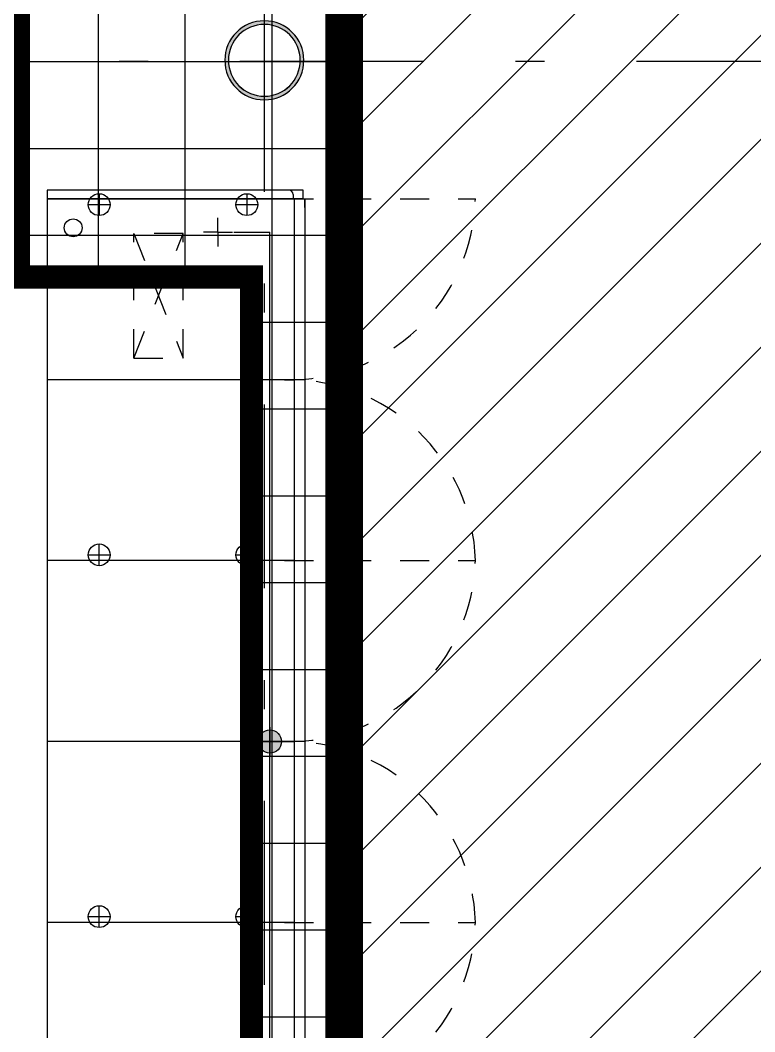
# Model space of a CAD drawing. Header units: millimetres. Extents: x -77 to 207, y -160 to 187.
# Drawn here: x -32.67 to -30.132, y 11.348 to 14.843 of the extents above; entities that cross this region are included whole.
import ezdxf
from ezdxf.xclip import XClip

# ---------------------------------------------------------------- set-up
doc = ezdxf.new("R2010")
doc.units = ezdxf.units.MM
doc.header["$LTSCALE"] = 0.1
for name, pattern in [('X REF - ANELO INST bind$0$X REF - ANELO$0$DASHDOT2', [12.7, 6.35, -3.175, 0, -3.175]), ('X REF - ANELO INST bind$0$X REF - ANELO$0$DASHED2', [0.375, 0.25, -0.125]), ('X REF - ANELO INST bind$0$X REF - ANELO$0$TRATTEGGIATA2', [0.375, 0.25, -0.125])]:
    doc.linetypes.add(name, pattern=pattern)
for name, color, linetype in [('C01 Foil blanco', 30, 'Continuous'), ('C02 PRY comun', 191, 'Continuous'), ('X REF - ANELO INST bind$0$X REF - ANELO$0$E-EXHIBIDORAS', 8, 'Continuous'), ('X REF - ANELO INST bind$0$X REF - ANELO$0$MET-COLUMNA METALICA', 7, 'Continuous'), ('X REF - ANELO INST bind$0$X REF - ANELO$0$MET-EJE CABRIADAS', 8, 'X REF - ANELO INST bind$0$X REF - ANELO$0$DASHDOT2')]:
    doc.layers.add(name, color=color, linetype=linetype)
pattern_1 = [(45, (0, 0), (-0.179605122421383, 0.1796051224213831), [])]

# ---------------------------------------------------------------- blocks, each defined once
blk = doc.blocks.new('X REF - ANELO INST bind$0$X REF - ANELO$0$CMET REDONDA')
at = {"layer": 'X REF - ANELO INST bind$0$X REF - ANELO$0$MET-COLUMNA METALICA'}
h = blk.add_hatch(color=256, dxfattribs=at)
h.paths.add_polyline_path([(4.365574568510056e-11, 0.1240770271979272), (4.365574568510056e-11, 0.1365770271950169, -0.4142135623730982), (0.1365000000369037, 7.702718721702695e-05), (0.124000000039814, 7.702718721702695e-05, 0.4142135623730935)])
h.paths.add_polyline_path([(4.365574568510056e-11, -0.1364229728060309), (4.365574568510056e-11, -0.1239229728089413, 0.4142135623730935), (0.124000000039814, 7.702718721702695e-05), (0.1365000000369037, 7.702718721702695e-05, -0.4142135623730982)])
h.paths.add_polyline_path([(4.365574568510056e-11, -0.1239229728089413), (4.365574568510056e-11, -0.1364229728060309, -0.4142135623730982), (-0.1364999999495922, 7.702718721702695e-05), (-0.1239999999525025, 7.702718721702695e-05, 0.4142135623730935)])
h.paths.add_polyline_path([(4.365574568510056e-11, 0.1365770271950169), (4.365574568510056e-11, 0.1240770271979272, 0.4142135623730935), (-0.1239999999525025, 7.702718721702695e-05), (-0.1364999999495922, 7.702718721702695e-05, -0.4142135623730982)])
h = blk.add_hatch(color=256, dxfattribs=at)
h.paths.add_polyline_path([(0, 0.1239999999961583), (0, 0.1364999999932479, -0.4142135623730982), (0.1365000000077998, 0), (0.1239999999961583, 0, 0.4142135623730935)])
h.paths.add_polyline_path([(0, -0.1365000000077998), (0, -0.1240000000107102, 0.4142135623730935), (0.1239999999961583, 0), (0.1365000000077998, 0, -0.4142135623730982)])
h.paths.add_polyline_path([(0, -0.1240000000107102), (0, -0.1365000000077998, -0.4142135623730982), (-0.1364999999932479, 0), (-0.1239999999961583, 0, 0.4142135623730935)])
h.paths.add_polyline_path([(0, 0.1364999999932479), (0, 0.1239999999961583, 0.4142135623730935), (-0.1239999999961583, 0), (-0.1364999999932479, 0, -0.4142135623730982)])
for centre, radius in [((4.365574568510056e-11, 7.702718721702695e-05), 0.1365), ((0, 0), 0.1365), ((4.365574568510056e-11, 7.702718721702695e-05), 0.124), ((0, 0), 0.124)]:
    blk.add_circle(centre, radius, dxfattribs=at)
blk = doc.blocks.new('X REF - ANELO INST bind$0$X REF - ANELO$0$lateral derecho')
at = {"layer": 'X REF - ANELO INST bind$0$X REF - ANELO$0$E-EXHIBIDORAS'}
for p, q in [((412153.1617811919, 429715.2510672538), (412153.1617811953, 430550.2510672531)), ((412153.1617811949, 429665.2510672533), (412153.1617811949, 430550.2510672531)), ((412153.1617811949, 430550.2510672531), (412153.1617811949, 429700.2510672533)), ((412153.1617811946, 430550.2510672531), (412153.1617811946, 429700.2510672533)), ((412183.1617811951, 430550.2510672531), (412153.1617811953, 430550.2510672531)), ((412153.1617811953, 430550.2510672531), (412153.1617811953, 429700.2510672533)), ((412183.1617811946, 429665.2510672533), (412183.1617811946, 430550.2510672531))]:
    blk.add_line(p, q, dxfattribs=at)
at = {"layer": 'X REF - ANELO INST bind$0$X REF - ANELO$0$E-EXHIBIDORAS', "linetype": 'ByBlock'}
for p, q in [((412153.1617811949, 429665.2510672533), (412153.1617811949, 430550.2510672531)), ((412183.1617811951, 429665.2510672533), (412183.1617811951, 430550.2510672531)), ((412183.1617811951, 429665.2510672533), (412183.1617811953, 430550.2510672531)), ((412183.1617811946, 429665.2510672533), (412183.1617811946, 430550.2510672531)), ((412183.1617811946, 429665.2510672533), (412183.1617811946, 429715.2510672533)), ((412168.1617811947, 429700.2510672533), (412153.1617811949, 429700.2510672533)), ((412153.1617811949, 429665.2510672533), (412183.1617811946, 429665.2510672533))]:
    blk.add_line(p, q, dxfattribs=at)
blk.add_arc((412167.3428437914, 429716.0700046563), 15.84012118123959, 272.9635243576723, 357.0364756423358, dxfattribs=at)
blk = doc.blocks.new('X REF - ANELO INST bind$0$X REF - ANELO$0$COSTAN-REFERENCIA DE DESAGÜES')
at = {"layer": 'X REF - ANELO INST bind$0$X REF - ANELO$0$E-EXHIBIDORAS'}
blk.add_hatch(color=256, dxfattribs=at).paths.add_polyline_path([(40, 0, 1), (-40, 0, 1)])
blk.add_circle((0, 0), 40, dxfattribs=at)
blk = doc.blocks.new('X REF - ANELO INST bind$0$X REF - ANELO$0$COSTAN-CAM-COSTAN-CAM-COSTAN-CAM-COSTAN-CAM-COSTAN-CAM-COSTAN-CAM-COSTAN-CAM-COSTAN-CAM-COSTAN-CAM-COSTAN-CAM-COSTAN-CAM-COSTAN-CAM-COSTAN-CAM-COSTAN-CAM-COSTAN-CAM-COSTAN-CAM-LI_TL1_N_ECO 375')
at = {"layer": 'X REF - ANELO INST bind$0$X REF - ANELO$0$E-EXHIBIDORAS'}
for p, q in [((3750, 0), (0, 0)), ((1250, -854.9999999998836), (1250, 0)), ((1875, -889.9999999999126), (1875, 0)), ((2500, -854.9999999998836), (2500, 0)), ((3125, -889.9999999999321), (3125, 0)), ((3750, -854.9999999998836), (3750.000000000001, 0)), ((1270, -142.3547046103049), (1270, -217.6452953898115)), ((2520, -142.3547046102467), (2520, -217.6452953897533)), ((3730, -142.3547046103049), (3730, -217.6452953898115)), ((1232.354704610246, -180.0000000000582), (1307.645295389753, -180.0000000000582)), ((2482.354704610247, -180), (2557.645295389753, -180)), ((3767.645295389753, -180.0000000000582), (3692.354704610247, -180.0000000000582)), ((3635, -590), (3635, -540)), ((3635, -590), (3585, -590)), ((3635, -590), (3635, -640)), ((3635, -590), (3685, -590)), ((1270, -652.3547046103049), (1270, -727.6452953898115)), ((2520, -652.3547046102467), (2520, -727.6452953897533)), ((3635, -644.9999999998835), (3635.000000000058, -770)), ((3730, -652.3547046103049), (3730, -727.6452953898115)), ((1232.354704610246, -690.0000000000583), (1307.645295389753, -690.0000000000583)), ((2482.354704610247, -690), (2557.645295389753, -690)), ((3767.645295389753, -690.0000000000583), (3692.354704610247, -690.0000000000583)), ((1875, -720), (1875, -820)), ((121.6536818812601, -770), (3635, -770)), ((1925, -770), (1825, -770)), ((0, -854.9999999998836), (3750, -854.9999999998836)), ((3720.000000000233, -889.9999999998836), (3750.000000000233, -889.9999999998836))]:
    blk.add_line(p, q, dxfattribs=at)
at = {"layer": 'X REF - ANELO INST bind$0$X REF - ANELO$0$E-EXHIBIDORAS', "linetype": 'X REF - ANELO INST bind$0$X REF - ANELO$0$TRATTEGGIATA2'}
for p, q in [((3200, -299.9999999998836), (3630, -299.9999999998836)), ((3200, -299.9999999998836), (3630, -469.9999999998835)), ((3630, -299.9999999998836), (3200, -470.0000000001164)), ((3200, -299.9999999998836), (3200, -470.0000000001164)), ((3630, -469.9999999998835), (3630, -299.9999999998836)), ((3200, -470.0000000001164), (3630, -469.9999999998835))]:
    blk.add_line(p, q, dxfattribs=at)
at = {"layer": 'X REF - ANELO INST bind$0$X REF - ANELO$0$E-EXHIBIDORAS', "linetype": 'X REF - ANELO INST bind$0$X REF - ANELO$0$DASHED2', "ltscale": 2000}
for p, q in [((1250, -819.9999999998836), (1250, -1479.999999999899)), ((2500, -819.9999999998836), (2500, -1479.999999999899)), ((3750, -819.9999999998989), (3750, -1479.999999999914))]:
    blk.add_line(p, q, dxfattribs=at)
at = {"layer": 'X REF - ANELO INST bind$0$X REF - ANELO$0$E-EXHIBIDORAS', "linetype": 'ByBlock'}
blk.add_line((3750, -889.9999999999417), (0, -889.9999999998836), dxfattribs=at)
at = {"layer": 'X REF - ANELO INST bind$0$X REF - ANELO$0$E-EXHIBIDORAS'}
for centre, radius in [((3650.000000000698, -90), 30.97967092652107), ((1270, -180.0000000000582), 37.6452953897533), ((2520, -180), 37.6452953897533), ((3730, -180.0000000000582), 37.6452953897533), ((1270, -690.0000000000583), 37.6452953897533), ((2520, -690), 37.6452953897533), ((3730, -690.0000000000583), 37.6452953897533)]:
    blk.add_circle(centre, radius, dxfattribs=at)
at = {"layer": 'X REF - ANELO INST bind$0$X REF - ANELO$0$E-EXHIBIDORAS', "linetype": 'X REF - ANELO INST bind$0$X REF - ANELO$0$DASHED2', "ltscale": 2000}
for centre, start, end in [((1267.499999999552, -837.5000000003225), 178.4398003130332, 268.439800313059), ((1232.500000000447, -837.5000000003073), 271.560199686889, 1.560199686966702), ((2517.499999999552, -837.5000000003225), 178.4398003130332, 268.439800313059), ((2482.500000000448, -837.5000000003229), 271.5601996868886, 1.560199686966702), ((3767.499999999551, -837.500000000338), 178.4398003130332, 268.4398003130594)]:
    blk.add_arc(centre, 642.738282662111, start, end, dxfattribs=at)
at = {"layer": 'X REF - ANELO INST bind$0$X REF - ANELO$0$E-EXHIBIDORAS'}
blk.add_blockref('X REF - ANELO INST bind$0$X REF - ANELO$0$COSTAN-REFERENCIA DE DESAGÜES', (1875, -770), dxfattribs=at)
blk = doc.blocks.new('X REF - ANELO INST bind$0$X REF - ANELO')
at = {"layer": 'X REF - ANELO INST bind$0$X REF - ANELO$0$MET-EJE CABRIADAS'}
for p, q in [((-31.82634591025385, -0.8195543707502013, -0.001092378390094416), (-31.82634591025384, 42.12119932185125, -0.001092378390094416)), ((1.604296267333216, 14.69992297281351), (-54.27994433827325, 14.69992297281353))]:
    blk.add_line(p, q, dxfattribs=at)
at = {"xscale": 0.0010000000002037, "yscale": 0.0010000000002037, "zscale": 0.0010000000002037, "rotation": 90}
blk.add_blockref('X REF - ANELO INST bind$0$X REF - ANELO$0$lateral derecho', (397.9733254050417, -397.9273276379628), dxfattribs=at)
at = {"layer": 'X REF - ANELO INST bind$0$X REF - ANELO$0$E-EXHIBIDORAS', "xscale": 0.001, "yscale": 0.001, "zscale": 0.001, "rotation": 90}
blk.add_blockref('X REF - ANELO INST bind$0$X REF - ANELO$0$COSTAN-CAM-COSTAN-CAM-COSTAN-CAM-COSTAN-CAM-COSTAN-CAM-COSTAN-CAM-COSTAN-CAM-COSTAN-CAM-COSTAN-CAM-COSTAN-CAM-COSTAN-CAM-COSTAN-CAM-COSTAN-CAM-COSTAN-CAM-COSTAN-CAM-COSTAN-CAM-LI_TL1_N_ECO 375', (-32.57692574991443, 10.47583422718734), dxfattribs=at)
at = {"layer": 'X REF - ANELO INST bind$0$X REF - ANELO$0$MET-COLUMNA METALICA', "xscale": -1}
blk.add_blockref('X REF - ANELO INST bind$0$X REF - ANELO$0$CMET REDONDA', (-31.82634591021019, 14.70450497712819, -0.001092378581468017), dxfattribs=at)
blk = doc.blocks.new('X REF - ANELO INST bind')
ref = blk.add_blockref('X REF - ANELO INST bind$0$X REF - ANELO', (0, 0))
XClip(ref).set_block_clipping_path([(-76.96807374145067, -24.7711317477457), (92.98603554183842, 61.16696301676586)])

msp = doc.modelspace()

# ---------------------------------------------------------------- hatches: boundary and pattern name
at = {"layer": 'C01 Foil blanco'}
h = msp.add_hatch(dxfattribs=at)
h.set_pattern_fill('ANSI31', color=256, scale=0.08, style=0)
h.set_pattern_definition(pattern_1)
edge = h.paths.add_edge_path()
edge.add_line((-49.02141086340885, 4.584873984418305), (-49.02140985002017, 14.56085159720625))
edge.add_line((-49.02140985002017, 14.56085159720625), (-53.1983998503886, 14.56085159720625))
edge.add_line((-53.1983998503886, 14.56085159720625), (-53.19839985038858, 16.71428552928791))
edge.add_line((-53.19839985038858, 16.71428552928791), (-49.02145092644702, 16.71428557417472))
edge.add_line((-49.02145092644702, 16.71428557417472), (-49.02145092644702, 37.38051236047079))
edge.add_line((-49.02145092644702, 37.38051236047079), (-26.42259650580444, 37.38051242885036))
edge.add_line((-26.42259650580444, 37.38051242885036), (-26.42259650580442, 33.42657431887688))
edge.add_line((-26.42259650580442, 33.42657431887688), (-29.12063812359155, 33.42657431887689))
edge.add_line((-29.12063812359155, 33.42657431887689), (-29.12063812359155, 29.24521714768838))
edge.add_line((-29.12063812359155, 29.24521714768838), (-42.67706725901888, 29.2452284248257))
edge.add_line((-42.67706725901888, 29.2452284248257), (-42.67641222366787, 4.584872972811588))
edge.add_line((-42.67641222366787, 4.584872972811589), (-49.0214097728151, 4.585018212114846))
h = msp.add_hatch(dxfattribs=at)
h.set_pattern_fill('ANSI31', color=256, scale=0.08, style=0)
h.set_pattern_definition(pattern_1)
edge = h.paths.add_edge_path()
edge.add_line((-6.55372215791897, 29.60497413502585), (-5.606950775478452, 29.60497413502585))
edge.add_line((-5.606950775478452, 29.60497413502585), (-5.606950745519758, 24.03442559944642))
edge.add_line((-5.606950745519758, 24.03442559944642), (-1.365671856721967, 24.03442559944642))
edge.add_line((-1.365671856721967, 24.03442559944642), (-1.365671856721967, 22.0204881702457))
edge.add_line((-1.365671856721967, 22.0204881702457), (0.1103516996085492, 22.0204881702457))
edge.add_line((0.1103516996085492, 22.0204881702457), (0.1103659287505273, 6.908415640765133))
edge.add_line((0.1103659287505273, 6.908415640765133), (-1.389634071249473, 6.908415640765133))
edge.add_line((-1.389634071249473, 6.908415640765133), (-1.389634204716491, 4.959845945626274))
edge.add_line((-1.389634204716491, 4.959845945626274), (-4.702282181090367, 4.959845945626287))
edge.add_line((-4.702282181090367, 4.959845945626287), (-4.702282181090367, 0.05434713922432088))
edge.add_line((-4.702282181090367, 0.05434713922432088), (-5.19760729541099, 0.0543471392243207))
edge.add_line((-5.19760729541099, 0.0543471392243207), (-5.19760729541099, 0.1851127970303439))
edge.add_line((-5.19760729541099, 0.1851127970303439), (-31.52531535550097, 0.1851127970303446))
edge.add_line((-31.52531535550097, 0.1851127970303446), (-31.52531535550097, 29.21473542162268))
edge.add_line((-31.52531535550097, 29.21473542162268), (-26.42259650580489, 29.21473542162268))
edge.add_line((-26.42259650580489, 29.21473542162268), (-26.42259650580489, 29.60497192048632))
edge.add_line((-26.42259650580489, 29.60497192048632), (-6.553722157918802, 29.60497192048631))
at = {"layer": 'C02 PRY comun'}
h = msp.add_hatch(dxfattribs=at)
h.set_pattern_fill('_USER', color=256, scale=0.3, double=1, pattern_type=0)
h.set_pattern_definition([(0, (0, 0), (0, 0.3), []), (90, (0, 0), (-0.3, 1.836909530733566e-17), [])])
edge = h.paths.add_edge_path()
edge.add_line((-32.67685472678063, 23.98409735019364), (-32.67692623541709, 23.589430929084))
edge.add_line((-32.67692623541709, 23.589430929084), (-31.89064604953032, 23.58943092908403))
edge.add_line((-31.89064604953032, 23.58943092908403), (-31.89064604953032, 17.84943092898481))
edge.add_line((-31.89064604953032, 17.84943092898481), (-32.6769262354169, 17.84943092898481))
edge.add_line((-32.6769262354169, 17.84943092898481), (-32.67640985020719, 13.95583422719353))
edge.add_line((-32.67640985020719, 13.95583422719353), (-31.87064604953032, 13.95583422719353))
edge.add_line((-31.87064604953032, 13.95583422719353), (-31.87064604953033, 5.615834227186395))
edge.add_line((-31.87064604953033, 5.615834227186395), (-32.67531535550097, 5.615834227186395))
edge.add_line((-32.67531535550097, 5.615834227186395), (-32.67531535550097, 0.1851127970303521))
edge.add_line((-32.67531535550097, 0.1851127970303523), (-31.57531535550097, 0.185112797030353))
edge.add_line((-31.57531535550097, 0.185112797030353), (-31.57531535550097, 29.18471752080132))
edge.add_line((-31.57531535550097, 29.18471752080132), (-32.67591240772336, 29.18489138382316))
edge.add_line((-32.67591240772336, 29.18489138382316), (-32.67614073548669, 27.92471770903555))
edge.add_line((-32.67614073548669, 27.92471770903555), (-32.67692623541709, 27.92471770903554))
edge.add_line((-32.67692623541709, 27.92471770903554), (-32.67692623541709, 24.06931278703984))
edge.add_line((-32.67692623541709, 24.06931278703984), (-32.6156455723642, 23.93499543925827))

# ---------------------------------------------------------------- linework, layer by layer
at = {"layer": 'C01 Foil blanco', "const_width": 0.08, "elevation": 2.135077072259951e-05}
msp.add_lwpolyline([(-6.55372215791897, 29.60497413502585), (-6.55372215791897, 29.60497413502585), (-5.606950775478452, 29.60497413502585), (-5.606950745519758, 24.03442559944642), (-1.365671856721967, 24.03442559944642), (-1.365671856721967, 22.0204881702457), (0.1103516996085492, 22.0204881702457), (0.1103659287505273, 6.908415640765133), (-1.389634071249473, 6.908415640765133), (-1.389634204716491, 4.959845945626274), (-4.702282181090367, 4.959845945626287), (-4.702282181090367, 0.05434713922432088), (-5.19760729541099, 0.0543471392243207), (-5.19760729541099, 0.1851127970303439), (-31.52531535550097, 0.1851127970303446), (-31.52531535550097, 0.1851127970303446), (-31.52531535550097, 29.21473542162268), (-31.52531535550097, 29.21473542162268), (-26.42259650580489, 29.21473542162268), (-26.42259650580489, 29.60497192048632), (-6.553722157918802, 29.60497192048631)], dxfattribs=at)
at = {"layer": 'C02 PRY comun', "const_width": 0.08}
msp.add_lwpolyline([(-32.67685472678063, 23.98409735019364), (-32.67692623541709, 23.589430929084), (-31.89064604953032, 23.58943092908403), (-31.89064604953032, 17.84943092898481), (-32.6769262354169, 17.84943092898481), (-32.67640985020719, 13.95583422719353), (-31.87064604953032, 13.95583422719353), (-31.87064604953033, 5.615834227186395), (-32.67531535550097, 5.615834227186395), (-32.67531535550097, 0.1851127970303523), (-31.57531535550097, 0.185112797030353), (-31.57531535550097, 29.18471752080132), (-32.67591240772336, 29.18489138382316), (-32.67614073548669, 27.92471770903555), (-32.67643440211995, 27.85030680215771), (-32.67692623541709, 24.23946420516029), (-32.67685472678063, 23.98409735019364)], dxfattribs=at)

# ---------------------------------------------------------------- block references
msp.add_blockref('X REF - ANELO INST bind', (0, 0))

doc.saveas('drawing.dxf')
